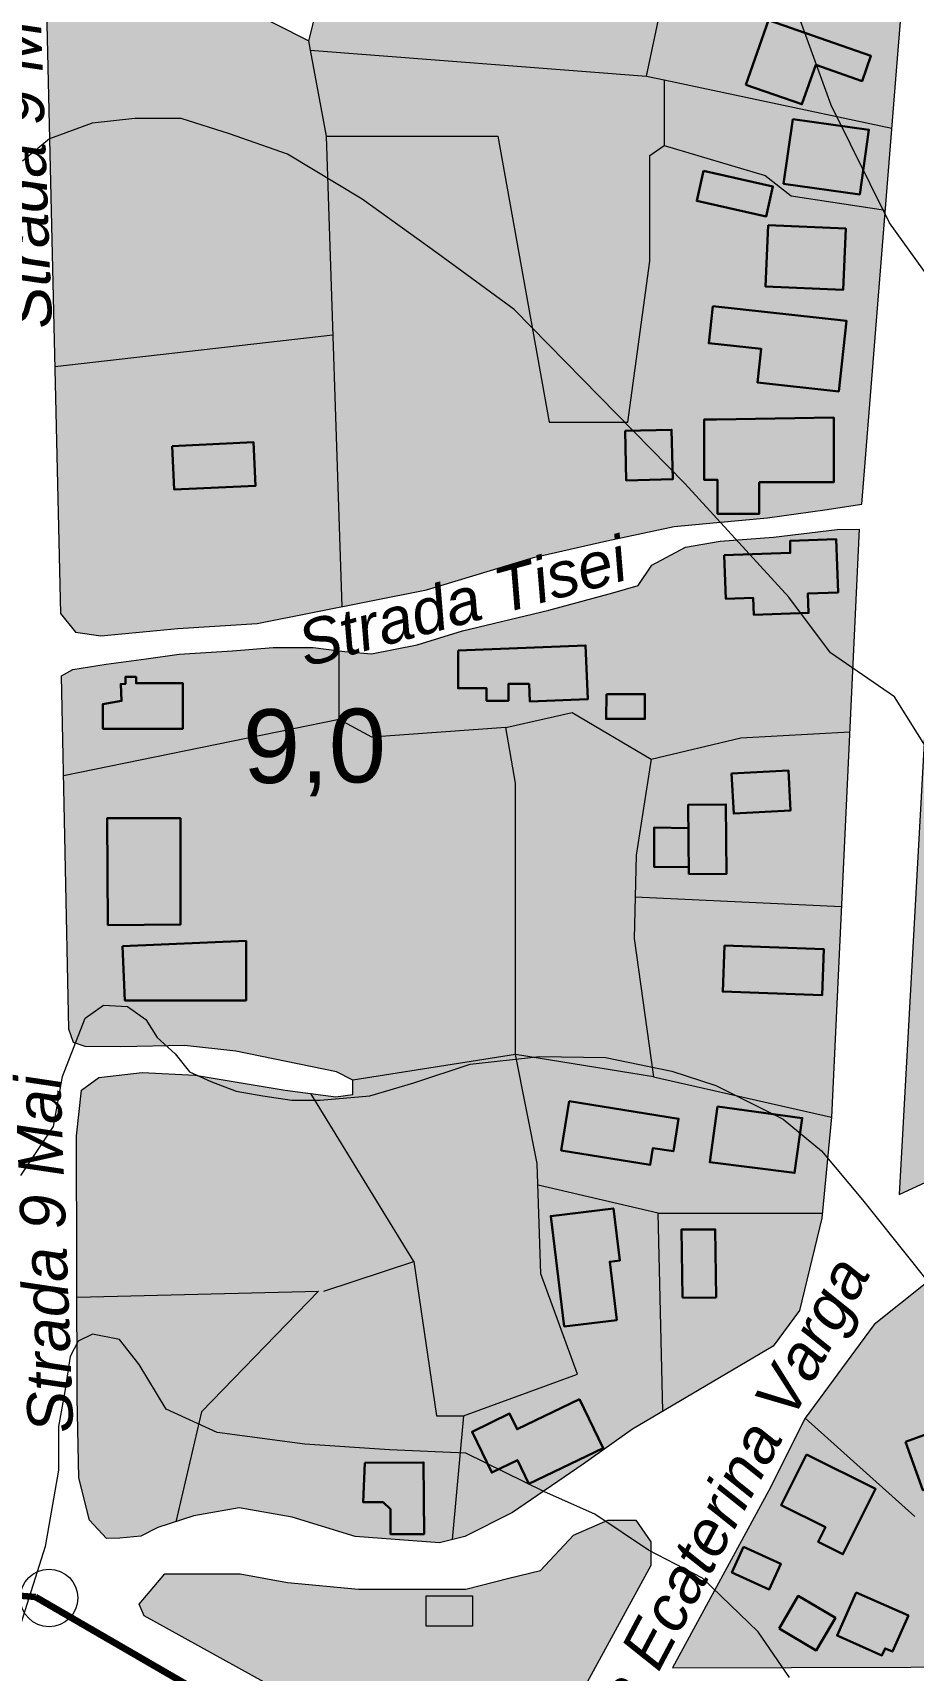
# Model space of a CAD drawing. Header units: metres. Extents: x 783184 to 1587399, y 282652 to 580595.
# Drawn here: x 788155 to 788286.4, y 290646.4 to 290890.7 of the extents above; entities that cross this region are included whole.
import ezdxf

# ---------------------------------------------------------------- set-up
doc = ezdxf.new("R2010")
doc.units = ezdxf.units.M
doc.header["$LTSCALE"] = 0.5
for name, color, linetype in [('cladiri', 18, 'CONTINUOUS'), ('curbe  de nivelI', 7, 'CONTINUOUS'), ('denumire strazi', 3, 'CONTINUOUS'), ('drumuri extravilan', 7, 'CONTINUOUS'), ('locuinte si functiuni complementare', 51, 'CONTINUOUS'), ('strazi', 7, 'CONTINUOUS')]:
    doc.layers.add(name, color=color, linetype=linetype)
doc.layers.add('cote de nivel', color=1, linetype='CONTINUOUS', lineweight=211)
doc.layers.add('Limite proprietati', color=7, linetype='CONTINUOUS', lineweight=5)
doc.styles.add('arial', font='arial.ttf')
doc.styles.add('ARIAL_ITALIC', font='ariali.ttf')

msp = doc.modelspace()

# ---------------------------------------------------------------- hatches: boundary and pattern name
at = {"layer": 'cladiri', "lineweight": 30}
h = msp.add_hatch(color=0, dxfattribs=at)
h.paths.add_polyline_path([(788269.9654, 290964.9197), (788264.86617, 290966.09079), (788264.14509, 290962.95107), (788269.24432, 290961.77997)])
h.paths.add_polyline_path([(788272.30985, 290970.77518), (788271.16458, 290965.74873), (788273.58621, 290965.19696), (788272.91111, 290962.23403), (788283.85291, 290959.74094), (788285.6733, 290967.73032)])
h.paths.add_polyline_path([(788279.47738, 290920.3191), (788265.97942, 290921.94025), (788265.06718, 290914.34478), (788278.56515, 290912.72364)])
h.paths.add_polyline_path([(788281.29377, 290906.44317), (788259.81169, 290911.37347), (788258.53477, 290905.80974), (788266.92406, 290903.88433), (788266.14308, 290900.48147), (788279.23587, 290897.47657)])
h.paths.add_polyline_path([(788264.77676, 290892.57016), (788261.41577, 290882.93491), (788269.78019, 290880.01721), (788271.8334, 290885.9033), (788278.75987, 290883.48718), (788280.06766, 290887.23634)])
h.paths.add_polyline_path([(788279.76802, 290876.21375), (788268.41281, 290877.82514), (788267.04367, 290868.1771), (788278.39889, 290866.5657)])
h.paths.add_polyline_path([(788265.45539, 290867.77612), (788255.09617, 290870.1058), (788254.08532, 290865.61091), (788264.44454, 290863.28123)])
h.paths.add_polyline_path([(788276.32328, 290861.4851), (788264.75808, 290861.99734), (788264.35189, 290852.82657), (788275.91709, 290852.31433)])
h.paths.add_polyline_path([(788276.41026, 290847.71909), (788256.47059, 290849.88238), (788255.87252, 290844.36975), (788263.71832, 290843.51855), (788263.17295, 290838.49168), (788275.26681, 290837.1796)])
h.paths.add_polyline_path([(788274.51602, 290833.26814), (788257.0124, 290832.99774), (788255.2079, 290832.99774), (788255.2079, 290823.984), (788257.19286, 290823.984), (788257.19286, 290818.9363), (788263.41837, 290818.9363), (788263.41837, 290823.62346), (788274.51602, 290823.62346)])
h.paths.add_polyline_path([(788250.33603, 290831.45475), (788243.38846, 290831.28513), (788243.56892, 290823.89386), (788250.51648, 290824.06349)])
msp.add_hatch(color=0, dxfattribs=at).paths.add_polyline_path([(788188.27103, 290823.10534), (788187.95786, 290829.60997), (788175.81205, 290829.02519), (788176.12523, 290822.52056)])
h = msp.add_hatch(color=0, dxfattribs=at)
h.paths.add_polyline_path([(788274.90308, 290815.12219), (788268.04489, 290814.88546), (788268.04489, 290813.08025), (788258.19677, 290812.7403), (788258.42151, 290806.22961), (788262.51371, 290806.37087), (788262.60065, 290803.85227), (788270.76011, 290804.13393), (788270.6602, 290807.02829), (788275.17709, 290807.18421)])
h.paths.add_polyline_path([(788237.50932, 290799.28183), (788218.47049, 290798.52566), (788218.47049, 290792.88351), (788222.72074, 290792.88351), (788222.72074, 290791.0222), (788225.98123, 290791.0222), (788225.98123, 290793.53068), (788229.07692, 290793.53068), (788229.181, 290790.9102), (788237.82818, 290791.25364)])
h.paths.add_polyline_path([(788177.39778, 290793.65619), (788171.21995, 290793.65619), (788170.4495, 290793.63305), (788170.4495, 290794.58779), (788168.85675, 290794.58779), (788168.85675, 290793.53729), (788168.15592, 290793.50576), (788168.26933, 290790.9848), (788165.50314, 290790.52421), (788165.50314, 290786.83952), (788177.39778, 290786.83952)])
h.paths.add_polyline_path([(788177.06663, 290773.4905), (788166.12166, 290773.4905), (788166.25043, 290757.53917), (788177.06663, 290757.62649)])
h.paths.add_polyline_path([(788186.84811, 290755.19041), (788168.4348, 290754.41857), (788168.77452, 290746.31427), (788186.84811, 290746.31427)])
h.paths.add_polyline_path([(788213.34308, 290677.36423), (788204.55393, 290677.3083), (788204.33, 290671.43588), (788207.29705, 290671.43588), (788208.41651, 290670.37325), (788208.41651, 290666.65031), (788213.41105, 290666.68209)])
h.paths.add_polyline_path([(788236.61168, 290686.82465), (788227.28598, 290682.32422), (788226.16476, 290684.64759), (788220.55922, 290681.94245), (788223.49702, 290675.85478), (788227.34328, 290677.71092), (788229.05222, 290674.16968), (788240.13721, 290679.51911)])
h.paths.add_polyline_path([(788241.0977, 290707.30977), (788242.61012, 290707.49389), (788241.66284, 290715.27519), (788232.29405, 290714.13464), (788234.30231, 290697.63813), (788242.15868, 290698.59455)])
h.paths.add_polyline_path([(788256.85653, 290712.13575), (788251.83583, 290712.13575), (788251.94799, 290701.9374), (788256.96809, 290701.99261)])
h.paths.add_polyline_path([(788251.38339, 290728.6576), (788235.04832, 290731.28974), (788233.86014, 290723.91591), (788247.14534, 290721.77521), (788247.54895, 290724.28006), (788250.59883, 290723.78862)])
h.paths.add_polyline_path([(788269.82619, 290728.74534), (788257.17969, 290730.50009), (788256.02344, 290722.167), (788268.69051, 290720.56049)])
h.paths.add_polyline_path([(788273.02986, 290753.96897), (788258.20657, 290754.50748), (788257.95614, 290747.61388), (788272.77943, 290747.07537)])
h.paths.add_polyline_path([(788252.84443, 290771.99296), (788247.75553, 290772.12498), (788247.75553, 290766.20676), (788252.89714, 290766.25398)])
h.paths.add_polyline_path([(788258.42915, 290775.55173), (788252.81223, 290775.50015), (788252.90742, 290765.1339), (788258.52434, 290765.18549)])
h.paths.add_polyline_path([(788267.76405, 290780.63699), (788259.27615, 290780.1659), (788259.60744, 290774.19675), (788268.09535, 290774.66784)])
h.paths.add_polyline_path([(788246.35329, 290792.01029), (788240.60632, 290792.01029), (788240.55634, 290788.31583), (788246.35329, 290788.31583)])
h = msp.add_hatch(color=0, dxfattribs=at)
h.paths.add_polyline_path([(788419.59245, 290760.68597), (788412.66905, 290763.52587), (788406.24773, 290747.87134), (788413.17113, 290745.03143)])
h.paths.add_polyline_path([(788409.88177, 290740.3967), (788405.4322, 290742.24548), (788404.27366, 290739.45716), (788398.78603, 290741.73725), (788399.72904, 290744.00684), (788396.30095, 290745.4312), (788394.03, 290739.96558), (788407.39529, 290734.41234)])
h.paths.add_polyline_path([(788394.08044, 290745.8546), (788388.97196, 290748.52494), (788384.1204, 290739.24369), (788388.2542, 290737.08284), (788390.63145, 290741.63061), (788391.60612, 290741.12112)])
h.paths.add_polyline_path([(788395.51607, 290730.54993), (788387.31254, 290734.19242), (788384.49801, 290727.85361), (788392.70154, 290724.21112)])
h.paths.add_polyline_path([(788396.06287, 290717.17256), (788387.96483, 290721.01541), (788386.16258, 290717.21752), (788387.26801, 290716.69295), (788384.98503, 290711.88204), (788393.16526, 290708.00019), (788395.32163, 290712.5443), (788394.13401, 290713.10788)])
h.paths.add_polyline_path([(788382.93781, 290710.14546), (788372.92365, 290715.62279), (788369.30586, 290709.00841), (788377.18122, 290704.70091), (788378.3262, 290706.79428), (788380.465, 290705.62444)])
h.paths.add_polyline_path([(788377.86, 290701.25195), (788368.90787, 290704.90701), (788365.35194, 290696.19767), (788374.30407, 290692.54261)])
h.paths.add_polyline_path([(788385.61934, 290686.58865), (788374.28174, 290690.69574), (788370.04486, 290678.99983), (788379.53603, 290675.56163), (788381.30215, 290680.43702), (788383.14858, 290679.76814)])
h.paths.add_polyline_path([(788380.05003, 290673.0349), (788359.76824, 290677.26437), (788357.58615, 290666.80049), (788377.86794, 290662.57101)])
h.paths.add_polyline_path([(788366.61656, 290738.06223), (788357.15534, 290733.80489), (788360.63793, 290726.06541), (788370.09916, 290730.32275)])
h.paths.add_polyline_path([(788357.93691, 290724.82204), (788341.81442, 290718.56215), (788346.84512, 290705.60546), (788362.96761, 290711.86535)])
h.paths.add_polyline_path([(788341.68545, 290667.29885), (788329.54318, 290668.908), (788328.48249, 290660.90431), (788340.62476, 290659.29516)])
h.paths.add_polyline_path([(788339.4179, 290717.37569), (788337.43954, 290722.21322), (788325.40045, 290717.28971), (788327.37881, 290712.45218)])
h.paths.add_polyline_path([(788324.42237, 290713.08329), (788312.90151, 290710.12442), (788314.30084, 290704.67587), (788321.28012, 290706.46834), (788322.96098, 290699.92363), (788327.50256, 290701.09003)])
h.paths.add_polyline_path([(788297.91386, 290710.42324), (788293.79995, 290707.24799), (788298.17971, 290701.57349), (788302.29362, 290704.74874)])
h.paths.add_polyline_path([(788310.48284, 290666.268), (788304.42156, 290666.41597), (788304.28994, 290661.02451), (788305.7521, 290661.02451), (788305.7521, 290657.18489), (788310.25841, 290657.07488)])
h.paths.add_polyline_path([(788304.41199, 290677.46439), (788298.00959, 290675.82134), (788299.16322, 290671.32606), (788305.56562, 290672.96911)])
h.paths.add_polyline_path([(788298.64104, 290677.09545), (788297.81378, 290679.40185), (788290.26051, 290676.69262), (788288.48932, 290681.63068), (788285.23093, 290680.46195), (788287.82938, 290673.2175)])
h.paths.add_polyline_path([(788280.75705, 290673.41857), (788270.4508, 290678.5667), (788266.6777, 290671.01318), (788273.28347, 290667.7135), (788272.19012, 290665.52469), (788275.89061, 290663.67624)])
h.paths.add_polyline_path([(788285.66868, 290654.51655), (788277.88405, 290657.97083), (788275.02375, 290651.52478), (788281.70259, 290648.56118), (788282.17269, 290649.6206), (788283.27848, 290649.12993)])
h.paths.add_polyline_path([(788274.77839, 290654.17173), (788269.23667, 290657.43921), (788266.37636, 290652.58806), (788271.91809, 290649.32058)])
h.paths.add_polyline_path([(788266.64663, 290662.22219), (788261.0728, 290664.76945), (788259.33219, 290660.9607), (788264.90601, 290658.41344)])
at = {"layer": 'cladiri', "linetype": 'ByBlock', "lineweight": 5}
msp.add_hatch(color=256, dxfattribs=at).paths.add_polyline_path([(788220.64359, 290657.44559), (788213.71999, 290657.44559), (788213.71999, 290652.94144), (788220.64359, 290652.94144)])
at = {"layer": 'locuinte si functiuni complementare', "linetype": 'ByBlock', "lineweight": 5}
for points in [[(788286.21552, 290913.87846), (788289.11746, 290944.60313), (788289.99025, 290966.53666), (788287.45501, 290968.5345), (788274.98665, 290971.75324), (788260.06617, 290974.91221), (788255.48058, 290972.69239), (788249.31567, 290971.1129), (788238.56517, 290969.54195), (788224.83611, 290968.38936), (788216.04164, 290968.38936), (788196.15633, 290889.47079), (788166.94759, 290904.31397, 0.585592766), (788156.79767, 290897.52758), (788157.06363, 290894.12784), (788159.15554, 290804.0373), (788161.4137, 290801.24545), (788165.16806, 290800.70757), (788176.66667, 290801.78333), (788188.4839, 290802.53466), (788213.75312, 290807.58048), (788229.75419, 290812.40432), (788240.68479, 290814.89735), (788250.70104, 290817.00617), (788257.07376, 290817.60382), (788264.63863, 290818.31326), (788273.17181, 290819.52482), (788278.69945, 290820.36152), (788283.8946, 290885.00097)], [(788427.07067, 290783.06809), (788429.28707, 290784.63112), (788429.28707, 290788.53865), (788427.85295, 290790.36219), (788423.15932, 290792.83696), (788378.28648, 290815.41827), (788339.91328, 290821.82555), (788293.72955, 290831.47728), (788291.90422, 290831.47728), (788291.122, 290830.04453), (788290.20934, 290824.31347), (788284.26038, 290717.34824), (788357.61088, 290751.21028)], [(788278.33925, 290816.63905), (788275.02821, 290816.57929), (788265.55225, 290815.4523), (788257.60021, 290814.85466), (788252.43276, 290813.92404), (788247.39, 290811.27733), (788245.33965, 290808.22935), (788241.55758, 290807.10236), (788232.01235, 290804.51542), (788219.14223, 290801.46744), (788212.3816, 290799.35007), (788205.56556, 290798.02671), (788201.52027, 290798.35969), (788196.87927, 290798.94879), (788190.90831, 290798.94879), (788184.81266, 290798.48775), (788176.86062, 290797.95841), (788171.9564, 290797.29247), (788165.99929, 290796.49845), (788161.0258, 290795.70444), (788159.30793, 290794.73967), (788160.38852, 290742.03603), (788161.12277, 290740.04673), (788162.85449, 290739.41493), (788168.17432, 290739.38078), (788177.65028, 290739.59422), (788185.3114, 290738.74898), (788200.32885, 290735.65831), (788202.78096, 290734.38618), (788202.78096, 290732.25174), (788200.21802, 290731.93584), (788192.66773, 290732.89208), (788179.24346, 290735.12897), (788171.36068, 290735.55586), (788164.87713, 290734.80454), (788162.31419, 290732.89208), (788161.56609, 290726.07894), (788161.67692, 290687.07841), (788161.89858, 290675.05723), (788163.49176, 290668.77343), (788166.04085, 290666.00719), (788168.00808, 290666.04988), (788171.16673, 290666.38286), (788173.70197, 290667.63791), (788179.03566, 290669.41376), (788185.79628, 290670.60051), (788193.74833, 290669.17471), (788203.11345, 290666.33163), (788215.69265, 290665.38394), (788219.47472, 290666.33163), (788226.59554, 290669.89188), (788237.15209, 290677.12337), (788244.50842, 290682.33141), (788265.51069, 290694.71971), (788269.41744, 290700.04728), (788272.74234, 290713.80162), (788274.16928, 290728.87932)], [(788247.2494, 290662.00233), (788247.2494, 290665.52842), (788245.00337, 290668.73397), (788240.8321, 290668.73397), (788235.69827, 290666.4901), (788230.75283, 290661.24801), (788226.07231, 290660.07901), (788219.65501, 290658.47624), (788212.596, 290658.47624), (788203.61175, 290658.47624), (788193.02323, 290659.43791), (788185.96422, 290660.7201), (788174.73394, 290660.7201), (788170.88352, 290656.23237), (788171.63194, 290654.46162), (788223.00817, 290626.05931), (788226.2229, 290625.39484), (788227.99749, 290626.74136)]]:
    msp.add_hatch(color=256, dxfattribs=at).paths.add_polyline_path(points)
at = {"layer": 'locuinte si functiuni complementare', "lineweight": 30}
h = msp.add_hatch(color=51, dxfattribs=at)
h.paths.add_polyline_path([(788535.96029, 290623.84759), (788535.08507, 290623.75215), (788533.33748, 290623.05377), (788482.1035, 290498.02636), (788480.71988, 290487.07517), (788617.03243, 290412.69695), (788619.60999, 290413.98448)])
h.paths.add_polyline_path([(788528.96417, 290629.16601), (788529.17694, 290634.26636), (788526.19882, 290635.96646), (788383.01421, 290636.03367), (788353.3326, 290557.5026), (788354.3019, 290554.25657), (788356.55586, 290552.07076), (788466.90709, 290494.30569), (788471.81998, 290496.57098)])
h.paths.add_polyline_path([(788492.21735, 290736.85724), (788484.5093, 290748.40817), (788478.20271, 290762.75932), (788474.13919, 290772.00616), (788473.29756, 290779.91068), (788470.14423, 290783.06093), (788466.00605, 290784.15835), (788437.56082, 290775.2098), (788386.97969, 290647.11949), (788525.41875, 290647.52784)])
h.paths.add_polyline_path([(788420.81814, 290762.45151), (788415.22014, 290765.24782), (788327.05155, 290724.35201), (788296.27461, 290710.46592), (788280.56258, 290697.9575), (788270.25158, 290683.97748), (788264.85055, 290673.18591), (788250.46833, 290646.71684), (788374.81782, 290647.08362)])
h.paths.add_polyline_path([(788370.51354, 290636.28858), (788246.17966, 290638.82396), (788243.46391, 290633.82588), (788238.64973, 290624.96585), (788236.93935, 290621.40819), (788236.71329, 290618.82749), (788339.05302, 290563.81915), (788342.14602, 290565.14341)])

# ---------------------------------------------------------------- linework, layer by layer
at = {"layer": 'cladiri', "color": 0, "lineweight": 30}
for points in [[(788261.41577, 290882.93491), (788264.77676, 290892.57016), (788280.06766, 290887.23634), (788278.75987, 290883.48718), (788271.8334, 290885.9033), (788269.78019, 290880.01721), (788261.41577, 290882.93491)], [(788268.41281, 290877.82514), (788279.76802, 290876.21375), (788278.39889, 290866.5657), (788267.04367, 290868.1771), (788268.41281, 290877.82514)], [(788255.09617, 290870.1058), (788265.45539, 290867.77612), (788264.44454, 290863.28123), (788254.08532, 290865.61091), (788255.09617, 290870.1058)], [(788264.75808, 290861.99734), (788276.32328, 290861.4851), (788275.91709, 290852.31433), (788264.35189, 290852.82657), (788264.75808, 290861.99734)], [(788256.47059, 290849.88238), (788276.41026, 290847.71909), (788275.26681, 290837.1796), (788263.17295, 290838.49168), (788263.71832, 290843.51855), (788255.87252, 290844.36975), (788256.47059, 290849.88238)], [(788257.0124, 290832.99774), (788274.51602, 290833.26814), (788274.51602, 290823.62346), (788263.41837, 290823.62346), (788263.41837, 290818.9363), (788257.19286, 290818.9363), (788257.19286, 290823.984), (788255.2079, 290823.984), (788255.2079, 290832.99774), (788257.0124, 290832.99774)], [(788175.81205, 290829.02519), (788187.95786, 290829.60997), (788188.27103, 290823.10534), (788176.12523, 290822.52056), (788175.81205, 290829.02519)], [(788243.38846, 290831.28513), (788243.56892, 290823.89386), (788250.51648, 290824.06349), (788250.33603, 290831.45475), (788243.38846, 290831.28513)], [(788218.47049, 290798.52566), (788237.50932, 290799.28183), (788237.82818, 290791.25364), (788229.181, 290790.9102), (788229.07692, 290793.53068), (788225.98123, 290793.53068), (788225.98123, 290791.0222), (788222.72074, 290791.0222), (788222.72074, 290792.88351), (788218.47049, 290792.88351), (788218.47049, 290798.52566)], [(788171.21995, 290793.65619), (788177.39778, 290793.65619), (788177.39778, 290786.83952), (788165.50314, 290786.83952), (788165.50314, 290790.52421), (788168.26933, 290790.9848), (788168.15592, 290793.50576), (788168.85675, 290793.53729), (788168.85675, 290794.58779), (788170.4495, 290794.58779), (788170.4495, 290793.63305), (788171.21995, 290793.65619)], [(788240.60632, 290792.01029), (788240.55634, 290788.31583), (788246.35329, 290788.31583), (788246.35329, 290792.01029), (788240.60632, 290792.01029)], [(788259.27615, 290780.1659), (788267.76405, 290780.63699), (788268.09535, 290774.66784), (788259.60744, 290774.19675), (788259.27615, 290780.1659)], [(788252.90742, 290765.1339), (788252.81223, 290775.50015), (788258.42915, 290775.55173), (788258.52434, 290765.18549), (788252.90742, 290765.1339)], [(788166.25043, 290757.53917), (788166.12166, 290773.4905), (788177.06663, 290773.4905), (788177.06663, 290757.62649), (788166.25043, 290757.53917)], [(788252.84443, 290771.99296), (788247.75553, 290772.12498), (788247.75553, 290766.20676), (788252.89714, 290766.25398)], [(788168.4348, 290754.41857), (788186.84811, 290755.19041), (788186.84811, 290746.31427), (788168.77452, 290746.31427), (788168.4348, 290754.41857)], [(788258.20657, 290754.50748), (788273.02986, 290753.96897), (788272.77943, 290747.07537), (788257.95614, 290747.61388), (788258.20657, 290754.50748)], [(788235.04832, 290731.28974), (788251.38339, 290728.6576), (788250.59883, 290723.78862), (788247.54895, 290724.28006), (788247.14534, 290721.77521), (788233.86014, 290723.91591), (788235.04832, 290731.28974)], [(788257.17969, 290730.50009), (788269.82619, 290728.74534), (788268.69051, 290720.56049), (788256.02344, 290722.167), (788257.17969, 290730.50009)], [(788234.30231, 290697.63813), (788232.29405, 290714.13464), (788241.66284, 290715.27519), (788242.61012, 290707.49389), (788241.0977, 290707.30977), (788242.15868, 290698.59455), (788234.30231, 290697.63813)], [(788251.94739, 290701.99261), (788251.83583, 290712.13575), (788256.85653, 290712.13575), (788256.96809, 290701.99261), (788251.94799, 290701.9374)], [(788236.61168, 290686.82465), (788227.28598, 290682.32422), (788226.16476, 290684.64759), (788220.55922, 290681.94245), (788223.49702, 290675.85478), (788227.34328, 290677.71092), (788229.05222, 290674.16968), (788240.13721, 290679.51911), (788236.61168, 290686.82465)], [(788285.23093, 290680.46195), (788287.82938, 290673.2175), (788298.64104, 290677.09545), (788297.81378, 290679.40185), (788290.26051, 290676.69262), (788288.48932, 290681.63068), (788285.23093, 290680.46195)], [(788270.4508, 290678.5667), (788280.75705, 290673.41857), (788275.89061, 290663.67624), (788272.19012, 290665.52469), (788273.28347, 290667.7135), (788266.6777, 290671.01318), (788270.4508, 290678.5667)], [(788204.55393, 290677.3083), (788213.34308, 290677.36423), (788213.41105, 290666.68209), (788208.41651, 290666.65031), (788208.41651, 290670.37325), (788207.29705, 290671.43588), (788204.33, 290671.43588), (788204.55393, 290677.3083)], [(788261.0728, 290664.76945), (788266.64663, 290662.22219), (788264.90601, 290658.41344), (788259.33219, 290660.9607), (788261.0728, 290664.76945)], [(788266.37636, 290652.58806), (788269.23667, 290657.43921), (788274.77839, 290654.17173), (788271.91809, 290649.32058), (788266.37636, 290652.58806)], [(788277.88405, 290657.97083), (788275.02375, 290651.52478), (788281.70259, 290648.56118), (788282.17269, 290649.6206), (788283.27848, 290649.12993), (788285.66868, 290654.51655), (788277.88405, 290657.97083)]]:
    msp.add_lwpolyline(points, dxfattribs=at)
msp.add_lwpolyline([(788258.19677, 290812.7403), (788258.42151, 290806.22961), (788262.51371, 290806.37087), (788262.60065, 290803.85227), (788270.76011, 290804.13393), (788270.6602, 290807.02829), (788275.17709, 290807.18421), (788274.90308, 290815.12219), (788268.04489, 290814.88546), (788268.04489, 290813.08025), (788258.19677, 290812.7403)], close=True, dxfattribs=at)
at = {"layer": 'cladiri', "linetype": 'ByBlock', "lineweight": 5}
msp.add_lwpolyline([(788213.71999, 290652.94144), (788213.71999, 290657.44559), (788220.64359, 290657.44559), (788220.64359, 290652.94144), (788213.71999, 290652.94144)], dxfattribs=at)
at = {"layer": 'curbe  de nivelI', "color": 21, "lineweight": 5}
for points in [[(788383.81392, 290643.59774), (788372.15129, 290659.72131), (788358.11045, 290680.03284), (788349.0578, 290694.80486), (788342.03738, 290708.83824), (788334.99362, 290723.13866), (788329.26643, 290737.5414), (788320.02906, 290765.2389), (788316.33409, 290773.91745), (788309.47541, 290793.58202), (788305.41095, 290806.32289), (788305.41095, 290816.29398), (788305.96523, 290829.40414), (788302.45499, 290841.03712), (788295.98885, 290847.13056), (788288.93741, 290853.85378), (788282.84071, 290862.34769), (788274.15756, 290879.88946), (788268.98465, 290894.10752)], [(788345.43954, 290644.914), (788344.0265, 290655.32993), (788338.19754, 290671.74832), (788333.25175, 290680.75194), (788307.61486, 290732.54159), (788298.05646, 290762.28028), (788294.87707, 290772.34316), (788290.46115, 290780.64064), (788283.57239, 290791.5862), (788274.01679, 290798.16913), (788267.83452, 290806.46661), (788252.29066, 290823.41461), (788226.83302, 290849.42217), (788215.5284, 290857.71964), (788204.17149, 290865.88592), (788193.0435, 290872.59452), (788184.3884, 290875.59571), (788177.14633, 290877.89077), (788170.25758, 290877.89077), (788163.89869, 290877.18458), (788157.53986, 290874.88955), (788153.47724, 290871.53527)], [(788153.22392, 290720.19754), (788158.10635, 290727.48478), (788159.48443, 290734.92925), (788162.86962, 290743.6479), (788165.60376, 290745.59984), (788169.1842, 290745.40464), (788171.91834, 290743.4527), (788173.6109, 290740.78507), (788176.27995, 290738.31261), (788178.42825, 290735.64498), (788181.61805, 290734.21357), (788185.39382, 290732.78212), (788189.36485, 290732.06643), (788193.66138, 290731.41576), (788197.89282, 290731.41576), (788205.30102, 290732.05988), (788211.87601, 290734.01182), (788220.27374, 290736.80959), (788230.62451, 290737.9157), (788240.45445, 290737.78556), (788250.34948, 290735.76857), (788256.92448, 290733.62144), (788266.97898, 290728.58914), (788272.70766, 290723.83943), (788278.82699, 290716.55224), (788286.11806, 290707.37812), (788292.97037, 290698.74996)], [(788267.94153, 290645.27928), (788263.26068, 290652.09637), (788254.96888, 290660.11643), (788246.90856, 290664.29012), (788238.88426, 290669.63684), (788231.39489, 290672.97853), (788219.62585, 290678.72626), (788208.25811, 290679.26094), (788195.63835, 290680.07657), (788182.53195, 290681.81425), (788174.90884, 290685.28961), (788170.89666, 290691.973), (788167.9544, 290695.7157), (788163.94228, 290696.51773), (788161.80244, 290695.44836), (788160.59878, 290693.17603), (788159.79635, 290687.96299), (788158.86018, 290682.74991), (788158.86018, 290676.20019), (788156.85409, 290664.83841), (788153.24315, 290653.34296)]]:
    msp.add_lwpolyline(points, dxfattribs=at)
at = {"layer": 'drumuri extravilan', "color": 140, "lineweight": 140}
msp.add_lwpolyline([(787699.26132, 290697.22127), (787793.61784, 290686.60241), (787889.23262, 290679.03441), (788155.41605, 290657.30898), (788217.44124, 290621.48272), (788636.32549, 290394.23022), (788740.46914, 290337.73036), (788793.30749, 290332.40431), (788853.74173, 290343.75308), (788938.54149, 290384.49796), (789044.80522, 290441.25882), (789144.13483, 290517.06853), (789242.80257, 290601.82129), (789293.48351, 290642.83924), (789364.45102, 290682.76736), (789431.03542, 290699.99633), (789956.13861, 290833.73046)], dxfattribs=at)
at = {"layer": 'Limite proprietati', "color": 0, "lineweight": 5}
for p, q in [((788246.59662, 290884.24415), (788249.39314, 290897.51487)), ((788196.43364, 290888.08569), (788198.80746, 290875.24819)), ((788246.59662, 290884.24415), (788249.23314, 290883.68856)), ((788249.23314, 290883.68856), (788249.23314, 290873.8903)), ((788249.23314, 290883.68856), (788283.20755, 290876.45249)), ((788198.80746, 290875.24819), (788224.39638, 290875.24819)), ((788198.80746, 290875.24819), (788201.11851, 290805.05757)), ((788224.39638, 290875.24819), (788232.09228, 290832.57721)), ((788247.09933, 290872.365), (788249.23314, 290873.8903)), ((788249.23314, 290873.8903), (788264.30809, 290869.41882)), ((788247.09933, 290856.60366), (788247.09933, 290872.365)), ((788264.30809, 290869.41882), (788268.16399, 290866.3867)), ((788268.16399, 290866.3867), (788282.22636, 290864.24425)), ((788243.82854, 290832.57721), (788247.09933, 290856.60366)), ((788158.29984, 290840.88903), (788199.78301, 290845.61904)), ((788232.09228, 290832.57721), (788243.82854, 290832.57721)), ((788200.74154, 290788.22888), (788200.74154, 290798.45854)), ((788200.74154, 290788.22888), (788159.61412, 290779.80592)), ((788205.59636, 290785.60173), (788200.74154, 290788.22888)), ((788225.62253, 290787.01634), (788235.51695, 290789.28766)), ((788235.51695, 290789.28766), (788247.29986, 290782.28841)), ((788225.62253, 290787.01634), (788205.59636, 290785.60173)), ((788227.03406, 290778.73071), (788225.62253, 290787.01634)), ((788247.29986, 290782.28841), (788260.67501, 290785.46989)), ((788260.67501, 290785.46989), (788276.90253, 290786.40229)), ((788247.29986, 290782.28841), (788245.07066, 290767.97174)), ((788227.03406, 290738.23619), (788227.03406, 290778.73071)), ((788245.07066, 290767.97174), (788244.75218, 290755.56398)), ((788244.91142, 290761.76786), (788275.66257, 290760.30669)), ((788244.75218, 290755.56398), (788247.61831, 290734.88435)), ((788227.03406, 290738.23619), (788202.78096, 290734.38618)), ((788247.61831, 290734.88435), (788227.03406, 290738.23619)), ((788230.29485, 290721.94841), (788227.03406, 290738.23619)), ((788247.61831, 290734.88435), (788274.16928, 290728.87932)), ((788211.85993, 290707.33485), (788196.52011, 290732.40418)), ((788230.84899, 290705.4972), (788230.29485, 290721.94841)), ((788248.32906, 290714.54153), (788230.40352, 290718.72211)), ((788249.0209, 290684.99312), (788248.32906, 290714.54153)), ((788248.32906, 290714.54153), (788272.81237, 290714.54153)), ((788198.43446, 290702.93076), (788211.85993, 290707.33485)), ((788211.85993, 290707.33485), (788215.26638, 290684.31346)), ((788236.30626, 290690.51923), (788230.84899, 290705.4972)), ((788161.63451, 290702.00386), (788197.63296, 290702.93076)), ((788197.63296, 290702.93076), (788180.19989, 290684.91401)), ((788219.27398, 290684.31346), (788236.30626, 290690.51923)), ((788180.19989, 290684.91401), (788176.36881, 290668.52584)), ((788215.26638, 290684.31346), (788219.27398, 290684.31346)), ((788219.27398, 290684.31346), (788217.58368, 290665.85778)), ((788286.63094, 290669.29306), (788270.25158, 290683.97748))]:
    msp.add_line(p, q, dxfattribs=at)
msp.add_lwpolyline([(788196.15633, 290889.47079), (788196.43364, 290888.08569), (788246.59662, 290884.24415)], dxfattribs=at)
at = {"layer": 'strazi', "color": 0, "lineweight": 20}
msp.add_lwpolyline([(788216.04164, 290968.38936), (788196.15633, 290889.47079), (788166.94759, 290904.31397, 0.585592766)], format="xyb", dxfattribs=at)
for points in [[(788157.06363, 290894.12784), (788159.15554, 290804.0373), (788161.4137, 290801.24545), (788165.16806, 290800.70757), (788176.66667, 290801.78333), (788188.4839, 290802.53466), (788213.75312, 290807.58048), (788229.75419, 290812.40432), (788240.68479, 290814.89735), (788250.70104, 290817.00617), (788257.07376, 290817.60382), (788264.63863, 290818.31326), (788273.17181, 290819.52482), (788278.69945, 290820.36152), (788283.8946, 290885.00097), (788286.21552, 290913.87846)], [(788284.26038, 290717.34824), (788357.61088, 290751.21028), (788427.07067, 290783.06809), (788429.28707, 290784.63112), (788429.28707, 290788.53865), (788427.85295, 290790.36219), (788423.15932, 290792.83696), (788378.28648, 290815.41827), (788339.91328, 290821.82555), (788293.72955, 290831.47728), (788291.90422, 290831.47728), (788291.122, 290830.04453), (788290.20934, 290824.31347), (788284.26038, 290717.34824)], [(788166.04085, 290666.00719), (788163.49176, 290668.77343), (788161.89858, 290675.05723), (788161.67692, 290687.07841), (788161.56609, 290726.07894), (788162.31419, 290732.89208), (788164.87713, 290734.80454), (788171.36068, 290735.55586), (788179.24346, 290735.12897), (788192.66773, 290732.89208), (788200.21802, 290731.93584), (788202.78096, 290732.25174), (788202.78096, 290734.38618), (788200.32885, 290735.65831), (788185.3114, 290738.74898), (788177.65028, 290739.59422), (788168.17432, 290739.38078), (788162.85449, 290739.41493), (788161.12277, 290740.04673), (788160.38852, 290742.03603), (788159.30793, 290794.73967), (788161.0258, 290795.70444), (788165.99929, 290796.49845), (788171.9564, 290797.29247), (788176.86062, 290797.95841), (788184.81266, 290798.48775), (788190.90831, 290798.94879), (788196.87927, 290798.94879), (788201.52027, 290798.35969), (788205.56556, 290798.02671), (788212.3816, 290799.35007), (788219.14223, 290801.46744), (788232.01235, 290804.51542), (788241.55758, 290807.10236), (788245.33965, 290808.22935), (788247.39, 290811.27733), (788252.43276, 290813.92404), (788257.60021, 290814.85466), (788265.55225, 290815.4523), (788275.02821, 290816.57929), (788278.33925, 290816.63905), (788274.16928, 290728.87932), (788272.74234, 290713.80162), (788269.41744, 290700.04728), (788265.51069, 290694.71971), (788244.50842, 290682.33141), (788237.15209, 290677.12337), (788226.59554, 290669.89188), (788219.47472, 290666.33163), (788215.69265, 290665.38394), (788203.11345, 290666.33163), (788193.74833, 290669.17471), (788185.79628, 290670.60051), (788179.03566, 290669.41376), (788173.70197, 290667.63791), (788171.16673, 290666.38286), (788168.00808, 290666.04988), (788166.04085, 290666.00719)], [(788374.81782, 290647.08362), (788420.81814, 290762.45151), (788415.22014, 290765.24782), (788327.05155, 290724.35201), (788296.27461, 290710.46592), (788280.56258, 290697.9575), (788270.25158, 290683.97748), (788264.85055, 290673.18591), (788250.46833, 290646.71684), (788374.81782, 290647.08362)]]:
    msp.add_lwpolyline(points, dxfattribs=at)
msp.add_lwpolyline([(788170.88352, 290656.23237), (788174.73394, 290660.7201), (788185.96422, 290660.7201), (788193.02323, 290659.43791), (788203.61175, 290658.47624), (788212.596, 290658.47624), (788219.65501, 290658.47624), (788226.07231, 290660.07901), (788230.75283, 290661.24801), (788235.69827, 290666.4901), (788240.8321, 290668.73397), (788245.00337, 290668.73397), (788247.2494, 290665.52842), (788247.2494, 290662.00233), (788227.99749, 290626.74136), (788226.2229, 290625.39484), (788223.00817, 290626.05931), (788171.63194, 290654.46162)], close=True, dxfattribs=at)
at = {"layer": 'strazi', "color": 0, "linetype": 'ByBlock', "lineweight": 20}
msp.add_circle((788157.46387, 290657.14184), 4.29593, dxfattribs=at)

# ---------------------------------------------------------------- texts
at = {"layer": 'cote de nivel', "color": 32, "lineweight": 30, "style": 'arial'}
msp.add_text('9,0', height=11, rotation=0.3467557, dxfattribs=at).set_placement((788186.40561, 290778.72638))
at = {"layer": 'denumire strazi', "color": 0, "lineweight": 30, "style": 'ARIAL_ITALIC'}
for s, rotation, p in [('Strada 9 Mai', 92.0813428, (788157.90753, 290846.60849)), ('Strada Tisei', 15.2406561, (788195.70476, 290795.99716)), ('Strada 9 Mai', 92.0813428, (788161.07023, 290681.846)), ('Strada Ecaterina Varga', 62.0001951, (788234.10433, 290619.10469))]:
    msp.add_text(s, height=6.75, rotation=rotation, dxfattribs=at).set_placement(p)

doc.saveas('drawing.dxf')
